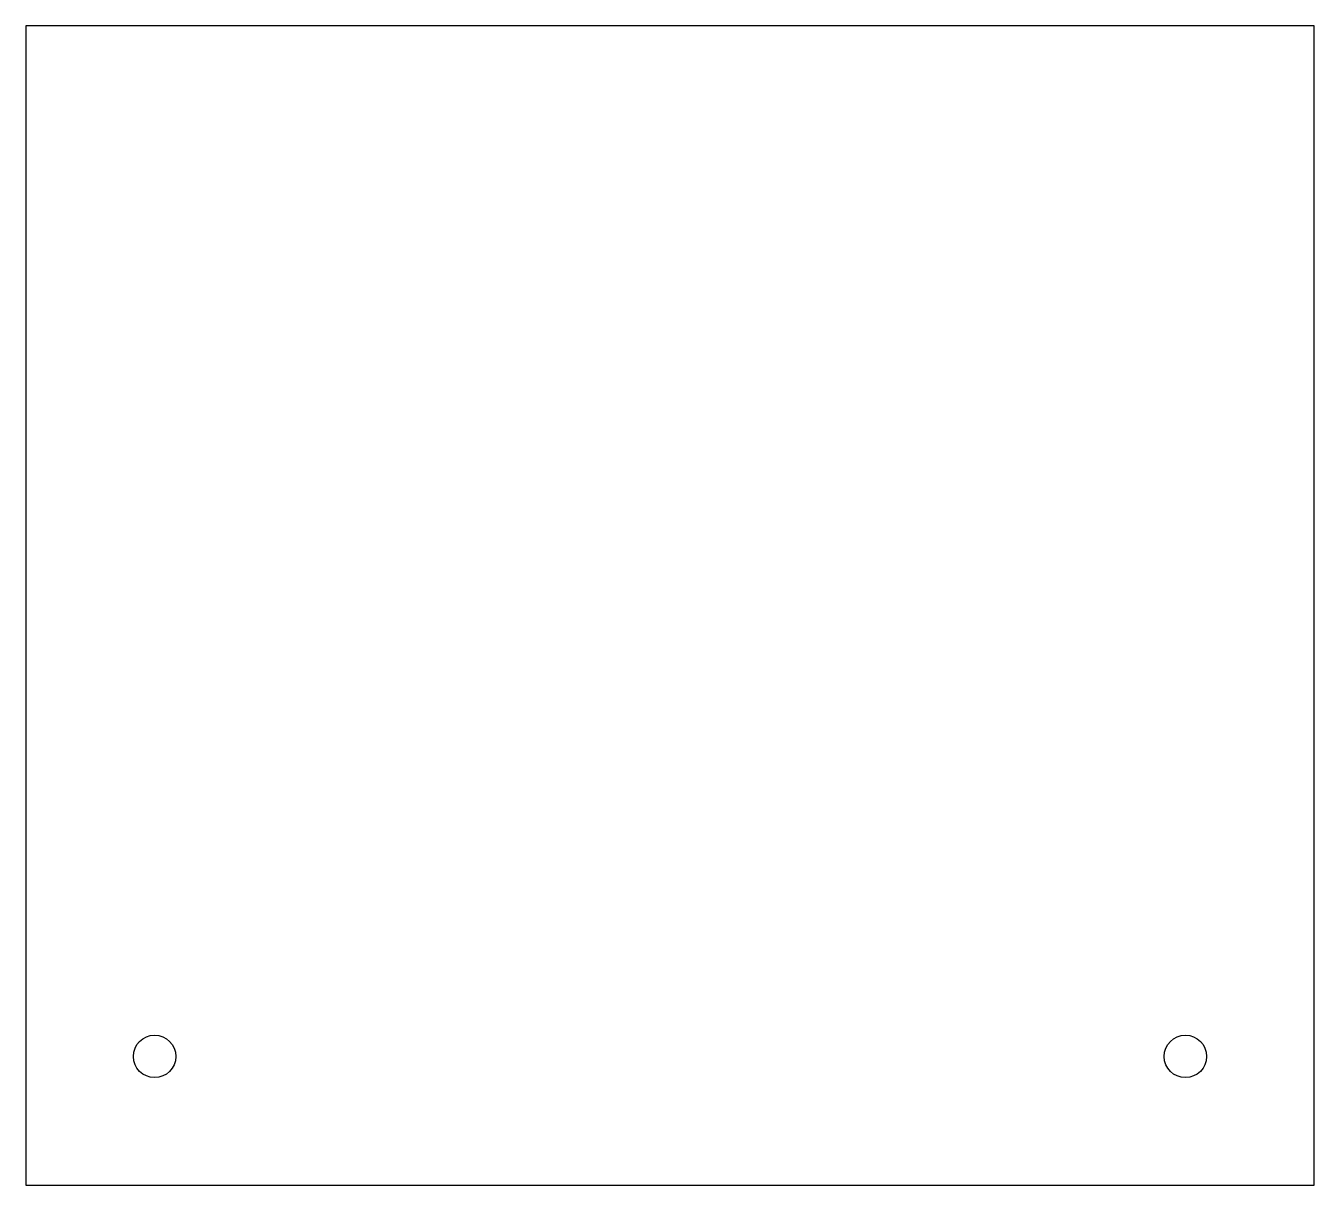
# Model space of a CAD drawing. Header units: inches. Extents: x 0 to 5, y 0 to 4.5.
import ezdxf

# ---------------------------------------------------------------- set-up
doc = ezdxf.new("R2010")
doc.units = ezdxf.units.IN
doc.header["$MEASUREMENT"] = 0

msp = doc.modelspace()

# ---------------------------------------------------------------- linework, layer by layer
at = {"color": 1}
msp.add_lwpolyline([(0, 0), (5, 0), (5, 4.5), (0, 4.5)], close=True, dxfattribs=at)
for centre in [(0.5, 0.5), (4.5, 0.5)]:
    msp.add_circle(centre, 0.0825, dxfattribs=at)

doc.saveas('drawing.dxf')
